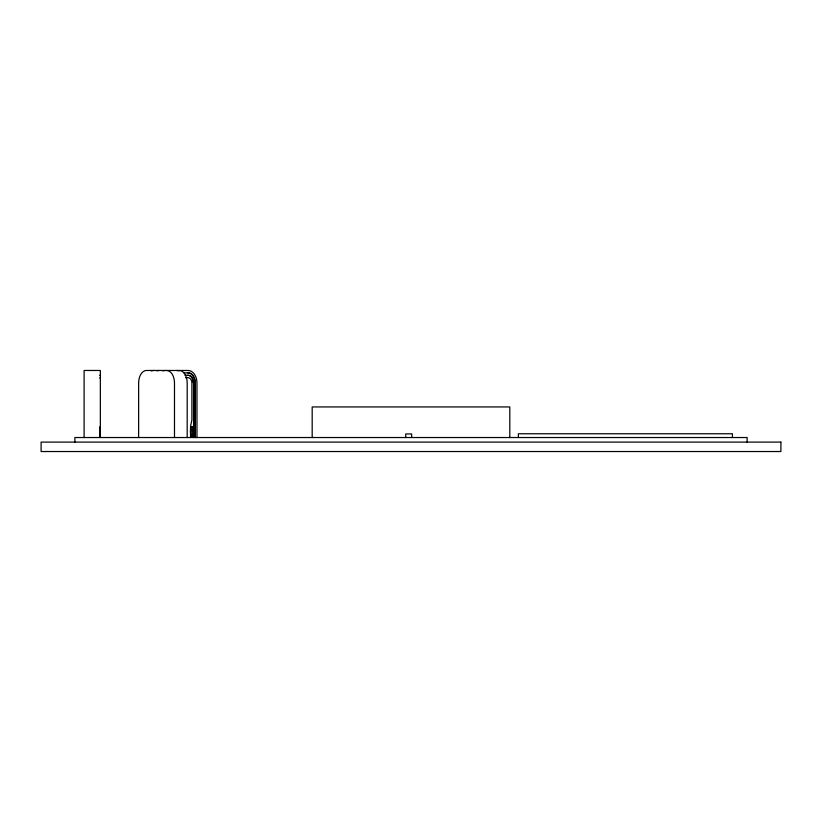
<?xml version="1.0" encoding="UTF-8"?>
<svg xmlns="http://www.w3.org/2000/svg" width="822" height="822" viewBox="0 0 822 822"><rect width="100%" height="100%" fill="white"/><g stroke="black" fill="none" stroke-linecap="round" stroke-linejoin="round"><path stroke-width="1.23" d="M191.906 426.752C188.392 441.003 195.8 437.314 191.752 426.721M191.752 436.4C194.259 435.557 193.571 428.159 192.06 426.721C189.903 426.71 189.903 436.42 192.06 436.4M183.851 372.869L188.084 372.869A9.761 6.905 90 0 1 192.44 374.74L193.776 376.548A9.761 6.905 -90 0 1 195.276 382.62L195.276 437.53M99.739 375.274L100.346 375.274M184.971 375.274L188.084 375.274A7.367 5.209 -90 0 1 193.581 382.62L193.581 437.53M185.546 377.668L188.084 377.668A5.384 3.812 -90 0 1 191.896 383.052L191.896 419.847L190.54 426.361L190.54 437.53M99.739 377.925L100.346 377.925M747.136 442.102L747.136 437.53L74.864 437.53L74.864 442.102M732.433 437.53L732.433 433.759L518.374 433.759L518.374 437.53M509.815 437.53L509.815 406.941L312.185 406.941L312.185 437.53M411.637 437.53L411.637 433.954L405.749 433.954L405.749 437.53M196.972 437.53L196.972 383.052A12.566 8.888 -90 0 0 188.084 370.475L146.48 370.475A12.566 7.84 -90 0 0 138.63 383.052L138.63 437.53M194.855 437.53L194.855 382.62A9.761 6.905 -90 0 0 193.355 376.548L192.019 374.74A9.761 6.905 90 0 0 187.652 372.869M187.19 437.53L187.19 383.052A12.566 7.84 -90 0 0 179.34 370.475M174.49 437.53L174.49 383.052A12.566 7.84 -90 0 0 166.64 370.475M100.346 437.53L100.346 370.475L84.101 370.475L84.101 437.53M99.914 426.721L99.914 436.4M176.596 370.475A12.566 8.888 -90 0 1 178.898 370.907M151.433 370.907A12.566 8.888 -90 0 1 153.735 370.475M162.92 370.907A12.566 8.888 -90 0 1 165.222 370.475M187.652 375.274A7.367 5.209 -90 0 1 193.16 382.62M157.146 370.907A12.566 7.84 -90 0 1 159.17 370.475M780.9 442.102L41.1 442.102L41.1 451.525L780.9 451.525L780.9 442.102"/></g></svg>
